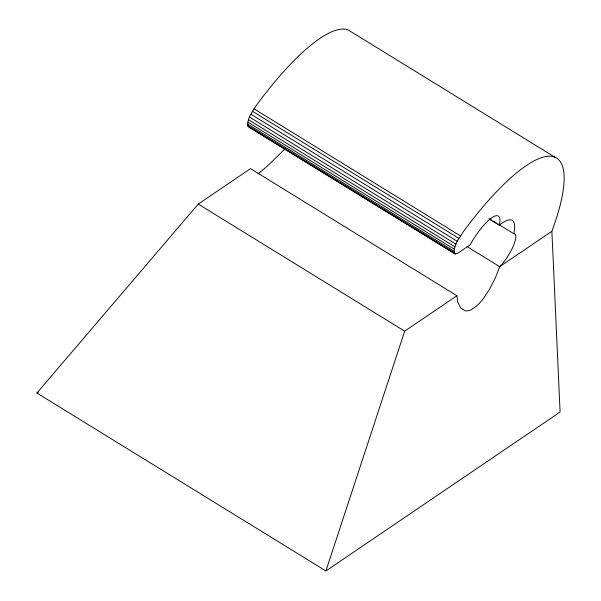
<?xml version="1.0" encoding="UTF-8"?>
<svg xmlns="http://www.w3.org/2000/svg" width="601" height="601" viewBox="0 0 601 601"><rect width="100%" height="100%" fill="white"/><g stroke="black" fill="none" stroke-linecap="round" stroke-linejoin="round"><path stroke-width="0.9" d="M454.544 253.592C452.861 246.027 458.939 238.83 462.642 232.655A158.912 42.701 -58.4 0 1 549.231 156.192A158.912 42.701 -58.4 0 1 551.883 231.28L560.094 412.016L325.907 570.95L36.901 393.031L198.24 204.092L250.474 168.641L456.91 295.73L457.872 302.341L460.734 308.125L465.016 310.74A49.973 18.391 -69.8 0 0 483.114 298.877L489.522 289.254L495.389 277.737L499.709 266.679A21.456 5.762 -58.4 0 0 513.292 246.057A21.456 5.762 -58.4 0 0 513.81 233.729A51.055 13.718 -58.4 0 0 499.536 225.059L499.333 225.255A33.799 9.083 -58.4 0 0 491.979 217.63A33.799 9.083 -58.4 0 0 470.102 244.877L458.007 252.998L455.378 253.975L454.544 253.592L248.108 126.51C246.425 118.945 252.503 111.733 256.214 105.566A158.912 42.701 -58.4 0 1 348.347 30.05L554.783 157.139M325.907 570.95L404.676 331.174L456.91 295.73M285.355 148.439L267.407 166.079A49.973 7.843 -47.7 0 1 258.032 173.666M36.901 393.031L38.449 391.98M551.883 231.28L499.709 266.679L467.03 246.56M248.108 126.51L455.378 253.975M489.898 219.012L491.498 219.989M493.09 220.973L496.276 222.933M497.868 223.918L513.81 233.729M488.966 218.877L499.333 225.255M253.998 108.804L460.434 235.892M252.48 111.283L458.916 238.372M250.887 114.22L457.323 241.309M249.55 117.082L455.986 244.171M248.529 119.742L454.957 246.831M247.852 122.101L454.281 249.19M247.552 124.061L453.98 251.15M247.635 125.549L454.071 252.638M198.24 204.092L404.676 331.174"/></g></svg>
